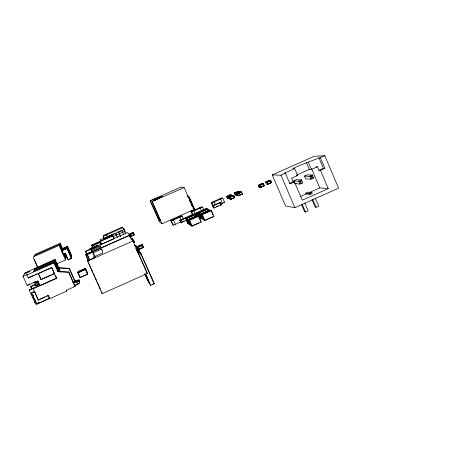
<?xml version="1.0" encoding="UTF-8"?>
<svg xmlns="http://www.w3.org/2000/svg" width="460" height="460" viewBox="0 0 460 460"><rect width="100%" height="100%" fill="white"/><g stroke="black" fill="none" stroke-linecap="round" stroke-linejoin="round"><path stroke-width="0.69" d="M80.074 277.696L77.912 272.883L77.959 271.642L85.456 268.306L87.584 273.056L87.653 274.315L80.074 277.696L80.092 276.65M74.526 285.723C76.021 284.705 81.409 283.832 79.045 281.066L76.791 281.411L73.422 282.911M79.718 282.745L79.045 281.066M79.074 279.939L79.741 281.601L79.074 279.939L76.843 280.284L72.898 282.037M76.791 281.411L77.912 284.217L79.724 282.572M76.843 280.284L77.389 281.808M75.043 286.459L68.776 271.969L57.948 271.273L57.851 271.699L68.724 272.395L75.043 286.459L66.263 290.375L66.608 291.14L49.536 298.759L48.214 295.429L46.253 296.303M65.354 253.575L68.195 259.9L71.45 258.451L67.062 248.285L61.835 250.602L63.371 254.455L65.406 253.282L63.928 253.937M66.608 291.14L66.326 289.875L66.263 290.375M68.724 272.395L68.776 271.969M74.704 281.02L69.23 268.341L58.782 267.668L55.01 259.29L24.846 272.993L24.616 273.407L29.653 271.17L29.365 271.739L24.299 273.987L23 276.374L27.174 285.574L37.519 280.968L39.6 285.562L56.637 277.984L55.602 275.689M68.195 259.9L65.694 253.908M57.092 263.707L65.556 259.946L66.182 256.433L64.768 253.287M71.45 258.451L67.062 248.285M67.206 247.514L62.031 249.809L67.206 247.514L71.587 257.272L67.252 247.244M67.396 246.491L62.284 248.756L67.396 246.491L71.72 256.128L67.442 246.226M63.371 254.455L63.434 254.156M48.145 295.688L38.301 300.081L33.195 288.817L56.534 278.432L56.637 277.984M60.432 271.917L58.782 267.668M49.536 298.759L49.668 298.224L39.347 302.829C38.514 302.484 37.829 303.979 36.668 304.255L35.512 301.708L35.817 300.57M37.726 267.593L33.292 257.778L35.161 254.334L60.248 243.225L59.386 246.215L65.556 259.946M57.851 271.699L53.923 262.982L54.148 262.211L33.557 271.348L33.827 270.773L54.303 261.688L54.648 260.515L34.431 269.491L34.69 268.939L54.797 260.015L55.01 259.29M56.534 278.432L51.727 267.519L38.255 273.499L41.032 279.645L54.493 273.66L51.727 267.519M38.22 303.565L38.473 302.628L39.347 302.829M38.301 300.081L34.684 291.64L31.573 293.02C30.791 294.86 34.235 295.038 33.08 296.343C32.505 298.781 36.397 300.046 35.512 301.708M36.668 304.255L38.312 303.289M36.53 303.468L35.84 301.944L34.805 302.404L34.902 302.128L35.822 304.163M35.052 300.685L33.183 296.085L33.511 295.481M39.6 285.562L39.773 285.085L29.469 289.668L29.256 290.168L34.805 302.404M41.032 279.645L39.474 275.684M32.62 295.32L31.677 292.767L34.782 291.387M39.123 284.527L35.592 285.441L34.977 283.751L38.088 281.71M36.817 282.279L34.902 283.923L35.592 285.441M33.195 288.817L33.396 288.322L29.256 290.168M35.098 284.113L34.908 284.573L30.9 286.356L30.699 286.827L31.861 289.397M35.374 282.762L37.266 281.135L35.374 282.762L35.828 283.762M27.174 285.574L27.393 285.091M23 276.374L27.146 274.534L26.921 274.971L28.313 278.047L28.537 277.598M76.383 284.895L77.286 284.159M302.703 182.804L301.455 179.889L298.718 181.108L299.966 184.023L302.703 182.804L302.588 182.505L299.966 184.023L295.055 183.672L293.831 180.82L296.51 179.63L301.455 179.889L301.835 180.751L300.19 181.487L293.831 180.82M312.34 177.87L313.639 177.922L312.397 175.013L309.666 176.232L310.908 179.141L313.639 177.922L313.559 177.612L310.908 179.141L305.75 178.905L304.537 176.053L307.205 174.863L312.397 175.013L312.811 175.858L311.167 176.594L304.537 176.053M324.8 155.744L314.151 156.302L272.234 174.932L285.574 205.976L294.917 207.696L338.577 188.169L324.8 155.744C314.128 160.149 303.238 163.582 292.704 168.555L294.659 168.555L297.643 175.536L291.611 178.308L293.118 181.832L294.434 181.918L302.266 200.198L328.25 188.583L320.471 170.315L318.998 170.303L317.498 166.784L316.152 166.79M106.921 234.951L106.277 235.29L106.956 235.037M152.312 284.24L154.186 283.394L154.387 283.711L150.621 285.401L150.437 285.079M74.543 285.43L75.779 284.878M73.824 286.534L75.072 285.976M37.72 303.318L39.617 302.473M39.255 303.105L49.599 298.488M306.147 193.97L305.785 193.119L307.918 192.165L311.886 192.579L312.259 193.447L310.086 194.419L306.147 193.97L300.403 196.535M309.557 192.447L319.757 187.893L328.25 188.583M305.785 193.119L309.712 193.551L311.886 192.579M94.892 257.14L93.012 252.925L101.706 249.061L102.672 252.994L93.558 257.054L93.679 257.991L87.532 260.722L102.143 293.716L147.39 273.487L132.963 240.942L129.191 235.6L87.135 254.288L89.66 260.233M301.576 204.619L304.687 211.882L305.515 212.043L308.16 210.858L304.802 203.021M312.122 199.905L315.226 207.167L316.095 207.31L318.734 206.126L315.387 198.289M100.424 241.109L112.332 235.819M99.647 241.615L99.872 242.535L91.983 246.037L91.856 245.077L99.647 241.615L101.027 244.714M110.199 240.528L101.229 244.513L100.498 241.385L112.418 236.009M99.693 241.799L91.885 245.266L92.719 247.129M26.921 274.971L53.923 262.982M89.895 248.923L97.968 245.335M86.652 254.104L85.502 251.235L127.638 232.524L129.519 235.158L131.548 239.735M93.713 247.877L89.959 249.544L89.873 248.716L97.928 245.14L98.095 245.933M94.967 247.325L96.841 246.485M110.785 240.269L114.275 238.717L111.826 234.703L100.113 239.901L101.229 244.513M85.514 251.568L91.27 249.015L91.839 250.28M68.241 259.584L71.484 258.14M29.193 277.305L33.781 275.27M35.092 274.689L37.059 273.815M91.925 251.056L91.362 249.791L100.067 245.927L100.631 247.192M28.313 278.047L51.681 267.668M150.196 200.715L159.637 222.145L161.972 223.761L193.809 209.611L184.161 187.553L181.177 186.996L150.196 200.715L159.062 220.116L160.373 219.535M130.502 235.951L130.841 236.423L134.343 234.864L133.112 232.455L129.634 233.996L130.542 236.009M133.159 232.507L129.674 234.054L129.967 234.456L133.469 232.898M88.291 260.538L85.635 254.294L91.58 251.649L91.482 250.838L100.303 246.922L100.067 245.927M85.652 254.65L129.519 235.158M87.159 254.644L92.903 252.091L95.122 257.059M130.795 236.359L134.234 234.629L130.732 236.187M180.59 221.996L173.259 225.256L172.649 224.877L170.763 220.587L181.476 215.826L182.148 216.148L183.5 219.23M192.596 215.274L190.986 211.6L201.675 206.85L202.48 207.109L203.826 210.185M213.612 205.568L214.113 205.706L213.4 206.028L212.56 205.752L220.133 202.383L220.662 202.509L221.599 204.66L213.992 208.041L213.492 207.891L211.163 202.63L221.818 197.892L222.761 198.087L224.635 202.4L221.202 203.929M170.763 220.587L171.361 220.938L182.148 216.148M190.986 211.6L191.722 211.887L202.48 207.109M211.163 202.63L212.031 202.86L222.761 198.087M229.77 198.208L228.539 198.755L227.464 198.53L226.567 196.46L230.224 194.833L231.317 195.028L231.771 196.069M237.521 194.735L236.296 195.281L235.163 195.086L234.266 193.016L238.061 191.412L234.508 193.269L238.056 191.624M28.037 284.809L29.975 283.946M33.195 282.515L35.127 281.658M133.779 241.517L132.325 238.544L131.393 238.958L131.681 239.453L132.382 239.142L133.101 240.764M226.699 196.696L230.356 194.862L226.699 196.489L227.596 198.559M41.141 279.364L51.37 274.815M52.647 274.246L54.568 273.389M131.577 239.217L132.509 238.803M226.567 196.46L227.637 196.667L231.317 195.028M234.266 193.016L235.393 193.194L239.073 191.561L239.522 192.602M230.667 195.511L227.602 196.874L231.386 195.253L231.851 196.334M235.353 193.407C243.328 189.721 238.424 192.751 235.25 193.171L239.027 191.768M228.873 196.96L232.593 195.304L233.726 195.506L234.64 197.627L230.897 199.289L229.787 199.059L228.873 196.96L229.977 197.173L233.726 195.506M236.647 193.493L240.356 191.843L241.546 192.021L242.466 194.137L238.723 195.799L237.555 195.598L236.647 193.493L237.808 193.683L241.546 192.021M38.617 281.715L36.702 282.566L37.846 285.091M229.925 199.088L229.011 197.196L232.731 195.327L229.011 196.983L232.835 195.563M240.494 192.084L236.779 193.735L240.505 191.866L237.509 193.476M133.509 242.661L134.222 242.345L133.486 240.689L132.474 240.494L133.423 240.074L134.561 242.477L133.613 242.897M294.659 168.555L284.171 173.224L285.43 173.253L289.995 183.896L294.434 181.918M232.438 196.27L233.789 195.736L234.502 197.386L230.759 199.261L234.64 197.627M237.762 193.896L241.615 192.251L241.396 191.998L237.659 193.66L237.872 193.913M132.474 240.494L132.67 240.77L133.618 240.344M233.789 195.736L230.046 197.403L229.839 197.144L233.686 195.718M87.561 261.136L133.486 240.689M229.632 197.967L228.304 198.496M237.383 194.499L236.055 195.023L237.377 194.712M258.233 185.254L261.993 183.58L263.361 183.695L264.287 185.846L260.504 187.53L259.152 187.387L258.233 185.254L259.578 185.38L263.361 183.695M265.46 182.039L269.215 180.372L270.641 180.458L271.561 182.608L267.783 184.293L266.38 184.172L265.46 182.039L266.858 182.143L270.641 180.458M272.234 174.932L280.985 175.231L285.43 173.253M186.427 220.311L181.016 222.715L179.699 220.369L194.028 213.963L195.621 214.607L196.173 215.872M196.851 215.01L198.111 215.107L196.719 215.355L195.782 213.216L206.201 208.547L207.966 209.116L208.518 210.381M229.632 198.179L228.407 198.726L227.499 196.644L231.179 195.005L231.386 195.253M259.319 187.404L258.376 185.495L262.137 183.822M269.359 180.607L265.736 182.292M30.699 286.827L35.73 284.59M194.338 214.09L185.564 217.994L188.031 223.617M206.546 208.662L197.788 212.56L200.244 218.184M259.13 185.225L262.165 183.597L258.376 185.495M179.699 220.369L180.073 220.564L186.754 217.591M195.782 213.216L196.219 213.382L199.077 212.112M203.239 210.18L202.423 210.26L202.883 210.421M220.662 202.509L212.899 205.884L213.624 207.546M197.271 213.198L196.73 212.79L197.271 213.198L196.558 213.515L197.288 215.188M261.401 184.765L263.425 183.931L264.143 185.604L260.337 187.513L264.287 185.846M270.56 180.688L266.679 182.131L270.698 180.694L271.417 182.367L267.605 184.276L271.561 182.608M263.292 183.919L259.411 185.363L259.641 185.616L263.425 183.931M266.783 182.367L270.698 180.694M195.299 214.481L186.449 218.414L188.933 224.089M190.503 223.681L189.238 224.244L187.732 223.462L185.276 217.856L186.748 218.558L195.621 214.607M202.854 218.184L201.589 218.747L199.91 218.04L197.461 212.434L199.105 213.06L207.966 209.116M242.316 194.114L238.475 195.54L242.213 193.879L242.466 194.137M182.223 221.806L184.126 220.955M216.332 206.626L218.224 205.787M180.774 222.163L181.97 222.289L181.487 221.846M261.493 186.714L264.143 185.604M267.502 184.04L269.393 183.195M187.985 219.552L196.989 215.544L198.674 216.234L201.238 222.094L192.102 226.159L190.515 225.325L187.985 219.552L189.537 220.3L192.102 226.159M200.531 213.969L209.524 209.967L211.393 210.577L213.946 216.43L204.827 220.495L203.05 219.742L200.531 213.969L202.268 214.636L211.393 210.577M197.323 215.683L188.289 219.702L190.825 225.492M209.892 210.088L200.87 214.101L203.4 219.891M189.537 220.3L198.674 216.234M77.953 271.889L85.468 268.542L87.601 273.303M296.959 174.892L309.304 169.395L311.414 169.401L317.498 166.784M77.912 272.883L85.502 269.508L85.456 268.306M137.914 246.324L142.031 244.49L142.525 245.122L138.379 246.968L137.914 246.324L139.409 249.297L143.56 247.445L142.468 245.042L138.316 246.888L139.409 249.297M138.627 246.341L142.088 244.57L138.04 246.6M138.673 246.399L141.617 245.088M139.023 246.882L141.985 245.565M141.013 248.164L139.236 248.952L143.382 247.106M139.345 249.211L143.491 247.365M198.939 222.807L191.78 225.992L189.221 220.15L198.335 216.096L201.238 222.094M289.334 183.517L293.118 181.832M318.998 170.303L323.397 168.343L324.898 168.343L320.373 157.711M320.471 170.315L324.898 168.343M72.875 282.325L76.826 280.56L79.068 280.105M295.055 183.672L296.125 183.195M73.404 283.199L76.78 281.698L79.04 281.238M39.042 299.517L44.942 296.89M150.397 200.813L154.623 198.944L155.652 200.33M155.135 199.157L161.512 196.334L162.265 196.598L152.041 201.583L160.436 221.036L159.062 220.116M152.041 201.583L184.161 187.553M34.557 255.449L59.967 244.197L62.261 249.291M33.931 256.599L59.679 245.191L62.87 252.293M153.502 207.857L154.704 207.322M153.715 207.972L154.922 207.437M61.766 250.884L67.01 248.561M122.233 227.113L124.217 229.448L103.759 238.527L103.299 235.514L122.233 227.113L124.217 229.448L125.706 233.709M103.759 238.527L103.523 236.216L122.653 227.729M108.29 236.572L109.371 236.037M113.953 238.343L112.343 234.715L115.661 233.295L116.432 235.031L115.644 233.255L117.547 237.521M120.554 236.308L118.611 231.932L121.929 230.517L123.562 234.197M35.661 285.263L37.381 284.912M75.313 281.238L76.435 281.008M75.25 282.377L76.383 282.147M75.331 280.957L77.01 280.698M75.267 282.089L76.395 281.917M137.074 251.516L139.415 251.936L141.157 253.943M137.224 251.741L138.713 251.827L140.254 252.689M137.678 252.425L139.633 252.655L140.898 253.615M137.833 252.655L140.576 253.322M296.32 175.49L297.643 175.536M134.429 245.824L136.2 246.215L137.235 247.21M136.953 250.545L139.438 251.511L140.909 254.374M137.103 250.763L138.512 251.016L139.846 252.057M135.729 248.722L137.5 249.153L138.552 250.194M135.873 248.935L138.305 249.878M136.332 249.625L137.724 249.872L138.937 250.792M136.476 249.837L138.632 250.51M58.696 268.065L69.184 268.738M237.918 191.389L239.073 191.561M134.372 245.059L136.534 246.209L138.897 251.338M134.51 245.255L136.677 246.41M135.05 246.042L136.994 246.905M187.956 196.109L187.421 196.006L187.766 196.127M219.69 198.841L220.616 199.042L222.49 203.355M223.681 202.176L224.635 202.4M213.296 201.681L214.182 201.905L215.55 205.051M221.064 204.522L221.599 204.66M220.121 204.941L220.645 205.079L221.254 204.527L220.53 202.854L219.293 203.038M187.761 196.058L188.56 196.334M214.44 207.471L214.946 207.621L214.13 207.696L213.4 206.028M199.536 207.799L200.33 208.064L201.704 211.209M203.372 209.835L203.837 209.996M213.946 216.43L204.464 220.34L201.917 214.504L211.013 210.45L212.963 214.923M193.125 210.645L193.879 210.933L195.764 215.245M188.071 196.15L189.353 197.167L195.005 210.093M179.337 216.781L179.992 217.103L181.372 220.254M172.908 219.638L173.523 219.983L175.415 224.296M187.565 196.075L188.215 196.656M188.617 196.443L194.793 210.013M188.019 196.288L188.416 196.708M133.222 232.685L129.772 234.272M134.343 234.864L133.112 232.455M142.577 245.301L138.431 247.146M138.788 250.573L139.196 251.114M142.951 246.56L143.112 246.876M143.56 247.445L142.031 244.49M130.053 234.657L133.555 233.105L133.423 232.846L129.927 234.399L130.841 236.423M132.382 239.142L132.192 238.878L132.911 240.494M138.834 248.394L138.995 248.716M134.561 242.477L133.423 240.074M136.862 246.744L138.46 250.476M139.432 252.08L137.281 247.342L139.328 251.85M138.598 250.332L138.408 249.981M140.248 253.408L139.236 251.246L139.805 252.54M140.041 252.413L140.754 254.144M140.357 252.787L140.714 253.38M114.275 238.717L111.826 234.703M123.723 228.735L124.976 231.156L113.137 236.498L112.343 234.721M153.404 282.152L153.6 282.463L151.978 278.933M146.418 271.929L147.39 273.487M145.832 276.368L144.796 274.12M147.436 279.985L147.608 280.278L144.871 274.195M148.172 281.233L148.35 281.531L144.998 274.079M137.097 247.008L137.425 247.549M140.996 253.713L154.387 283.711M139.041 250.895L139.386 251.47M118.657 232.024L120.52 236.204M30.9 286.356L32.033 288.851M34.287 259.601L37.513 266.731M38.37 273.234L38.922 274.459M48.214 295.429L49.323 297.879M38.588 282.474L39.474 284.435M78.217 272.481L79.022 274.269M60.248 243.225L62.79 248.883M62.353 248.486L62.87 249.642M64.262 253.747L65.981 257.571M63.739 254.225L65.768 258.744M61.835 250.602L63.169 253.564M69.23 268.341L75.02 281.221M54.797 260.015L57.483 265.978L57.35 266.512L54.648 260.515M59.737 271.406L55.919 263.804L55.752 264.431L58.466 271.354M59.271 271.595L58.121 269.042L59.231 271.802M54.303 261.688L57.04 267.755L56.902 268.312L54.148 262.211M93.558 257.054L94.122 258.313M87.135 254.288L89.435 259.428M85.502 251.235L86.652 253.805M85.635 254.294L88.567 260.843M92.247 270.9L92.828 272.199M93.409 273.499L94.576 276.098M95.157 277.397L96.899 281.296M97.48 282.595L100.389 289.093M87.532 260.722L92.293 271.36M85.502 269.508L87.653 274.315M100.809 242.88L101.344 244.07M100.665 244.225L99.826 242.351L91.96 245.841L92.828 247.917M99.872 242.535L100.987 245.042M101.706 249.061L102.241 250.269M91.856 245.077L92.69 246.934M140.553 253.149L151.88 278.587M132.325 238.544L133.015 240.103M145.532 269.497L136.511 249.458M145.13 269.025L145.9 270.767M129.191 235.6L129.772 236.911M145.51 273.873L150.621 285.401M145.383 273.993L149.88 284.13L145.492 274.344M145.492 274.672L149.103 282.82L145.32 274.39M113.58 237.21L114.109 238.401M171.361 220.938L173.259 225.256M154.623 198.944L155.187 200.221M152.254 201.687L161.972 223.761M199.105 213.06L201.589 218.747M201.25 218.603L198.772 212.934L207.609 209.001L208.15 210.243M196.219 213.382L197.156 215.533M189.376 200.134L190.486 202.664M191.038 203.929L191.866 205.827M191.9 210.277L192.447 211.525M191.693 210.203L192.24 211.445M191.147 210.507L191.688 211.744M191.722 211.887L193.073 214.969M186.748 218.558L189.238 224.244M180.757 220.179L181.131 220.38L180.418 220.696L181.148 222.37M180.073 220.564L181.016 222.715M212.031 202.86L213.377 205.942M213.06 205.896L213.992 208.041M202.268 214.636L204.827 220.495M237.808 193.683L238.723 195.799M235.393 193.194L236.296 195.281M229.977 197.173L230.897 199.289M227.637 196.667L228.539 198.755M259.578 185.38L260.504 187.53M259.641 185.616L260.36 187.283M280.985 175.231L294.917 207.696M266.858 182.143L267.783 184.293M266.915 182.379L267.634 184.046M312.742 199.467L316.095 207.31M309.712 193.551L310.086 194.419M300.19 181.487L300.938 183.241M302.157 204.205L305.515 212.043M318.901 157.78L323.397 168.343M311.621 168.808L319.757 187.893M308.441 162.432L311.414 169.401M306.36 162.483L309.304 169.395M311.167 176.594L311.914 178.348M103.299 235.514L103.523 236.216M124.47 230.425L125.034 232.352M100.113 239.901L100.498 241.385M101.821 291.738L102.143 293.716M92.903 252.091L93.012 252.925M91.27 249.015L91.362 249.791M107.45 234.376L106.162 234.962L107.45 234.376M85.491 269.267L77.924 272.636L80.08 277.432L87.641 274.062L85.491 269.267"/></g></svg>
